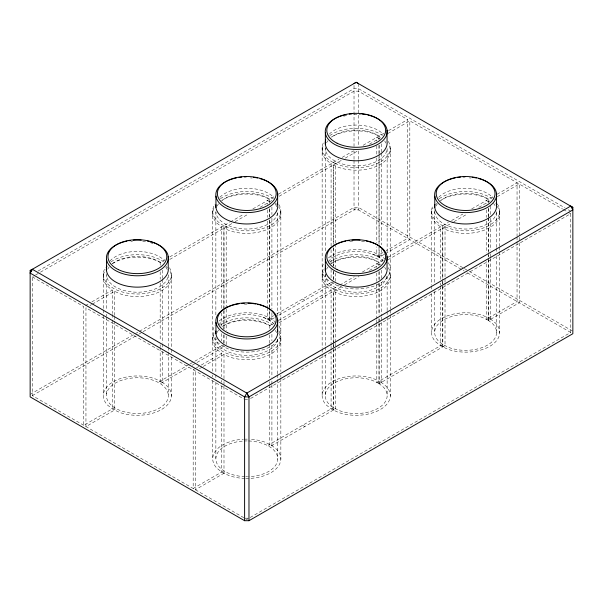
<?xml version="1.0" encoding="UTF-8"?>
<svg xmlns="http://www.w3.org/2000/svg" width="603" height="603" viewBox="0 0 603 603"><rect width="100%" height="100%" fill="white"/><g stroke="black" fill="none" stroke-linecap="round" stroke-linejoin="round"><path stroke-width="0.45" stroke-dasharray="3.02 2.26" d="M38.042 271.049L354.021 88.618L358.393 88.618L564.966 207.884M243.8 517.713L32.336 395.628L32.336 276.867L34.778 275.458M35.592 274.991L39.67 272.639M40.484 272.164L354.021 91.151L358.393 91.151L407.636 119.575L407.636 238.336L386.161 250.735M85.392 305.615L88.649 303.739M91.905 301.854L112.264 290.103L107.372 286.184A34.07 19.673 0 0 1 105.57 269.82M112.459 263.451A34.07 19.673 0 0 1 155.295 260.142L160.179 262.441L165.034 259.637M169.888 256.833L229.532 222.401M230.338 221.934L244.034 214.027M252.891 208.909L274.448 196.465M278.496 194.136L338.946 159.23M342.172 157.368L353.448 150.856M363.112 145.278L383.779 133.346M388.551 130.595L407.636 119.575M89.93 305.525L91.52 304.605M92.312 304.153L114.578 291.294L119.454 293.601A34.07 19.673 0 0 0 158.808 292.161A34.07 19.673 0 0 0 169.458 270.242M169.775 259.426L234.243 222.206M235.049 221.738L248.745 213.831M260.021 207.326L271.908 200.46M279.189 196.261L342.052 159.968M345.27 158.107L358.159 150.667M369.435 144.155L380.583 137.718M387.835 133.534L409.821 120.841L562.629 209.06M30.15 394.37L138.652 331.725M139.466 331.258L354.021 207.387L358.393 207.387L463.586 268.116M32.336 395.628L138.208 334.507M139.022 334.039L142.278 332.155M143.092 331.688L356.207 208.646L464.25 271.026M189.154 364.476L159.004 381.88L161.197 383.146L188.95 367.121M189.96 364.008L193.179 362.154M194.807 361.212L222.462 345.248L224.648 346.506L196.955 362.493M273.619 315.708L267.393 319.304L267.393 309.015M276.837 313.854L331.876 282.076L334.062 283.342L277.516 315.987M382.988 252.567L376.807 256.132L376.807 246.778M192.161 365.267L195.364 363.413M274.312 317.834L269.692 320.502L269.692 310.221M384.578 254.172L379.106 257.338L379.106 245.18M385.392 253.705L409.821 239.602L409.821 120.841M195.621 368.32L193.179 369.729L193.179 488.49L222.462 471.584L224.648 472.85L195.364 489.757L195.364 370.996M196.435 367.853L200.505 365.501M201.319 365.026L221.678 353.275L216.786 349.356A34.07 19.673 0 0 1 214.985 332.992M223.442 325.718A34.07 19.673 0 0 1 264.709 323.314L269.594 325.612L274.448 322.809M278.496 320.472L338.946 285.573M339.753 285.106L354.255 276.732M362.313 272.081L383.862 259.637M387.91 257.3L448.368 222.401M451.587 220.54L462.863 214.027M471.727 208.909L493.194 196.518M497.174 194.219L517.05 182.747L517.05 236.044M199.344 368.697L202.525 366.858M203.317 366.405L223.992 354.466L228.869 356.765A34.07 19.673 0 0 0 268.222 355.333A34.07 19.673 0 0 0 278.872 333.414M279.189 322.597L343.665 285.377M344.464 284.91L358.966 276.543M369.435 270.491L380.583 264.061M387.797 259.893L453.079 222.206M453.886 221.738L467.574 213.831M478.857 207.326L489.998 200.889M497.249 196.699L519.236 184.005L519.236 236.376M250.607 398.477L570.664 213.696L570.664 332.464L248.979 518.181M248.248 518.603L246.793 519.447L244.607 518.181M244.607 399.42L248.104 399.42M245.481 518.181L248.104 518.181M372.488 254.097L378.744 257.044L382.739 260.247M263.074 317.268L269.33 320.216L273.325 323.419M568.222 209.761L570.664 211.171M563.428 209.52L567.446 211.841M568.252 212.309L570.664 213.696M464.4 268.584L468.478 270.935M469.292 271.41L572.85 331.198M467.498 272.895L570.664 332.464M377.84 255.536L380.026 256.803M487.254 318.708L489.44 319.974M441.29 345.248L443.476 346.506M302.593 298.982L304.779 300.241M412.007 362.154L414.201 363.413M268.425 318.708L270.611 319.974M377.84 381.88L380.026 383.146M331.876 408.419L334.062 409.678M302.593 425.319L304.779 426.585M32.336 276.867L83.764 306.558L83.764 425.319L113.047 408.419L115.233 409.678L85.95 426.585L85.95 307.824L243.8 398.952M488.52 201.741L486.222 200.543L486.222 203.347M379.106 138.569L376.807 137.371L376.807 141.11M385.513 259.418L381.013 255.808L374.131 252.559A34.07 19.673 0 0 0 327.233 258.943M379.106 264.913L376.807 263.715L376.807 267.453M275.398 203.264L276.8 204.387M269.692 201.741L267.393 200.543L267.393 204.281M276.099 322.59L271.599 318.979L264.709 315.731A34.07 19.673 0 0 0 218.414 321.58M165.983 266.436L167.385 267.559M519.236 237.311L519.236 241.984M519.236 242.919L519.236 302.774L488.52 320.502L488.52 257.85M517.05 236.987L517.05 240.725M517.05 241.66L517.05 301.508L486.222 319.304L486.222 261.325M499.676 211.766L499.676 246.092M499.676 247.026L499.676 250.765M499.676 251.7L499.676 333.06M496.555 212.655L496.555 247.441M496.555 248.383L496.555 252.144M496.555 255.906L496.555 332.999M490.736 206.075L490.736 214.487M490.736 218.233L490.736 250.026M490.736 253.765L490.736 257.504M490.736 258.438L490.736 319.228M488.52 208.291L488.52 216.703M488.52 217.638L488.52 251.308M488.52 255.046L488.52 256.916M488.422 203.015L488.422 199.269L483.546 196.97A34.07 19.673 0 0 0 440.71 200.286M488.422 208.623L488.422 217.042M488.422 217.977L488.422 252.574M488.422 253.509L488.422 318.03M486.222 209.889L486.222 217.374M486.222 221.113L486.222 252.906M445.022 282.031L445.022 226.856L442.723 225.658L442.723 279.89M445.022 282.965L445.022 345.617L379.106 383.674L379.106 322.891M442.821 277.689L442.821 228.122L447.705 230.429A34.07 19.673 0 0 0 487.548 228.756A34.07 19.673 0 0 0 497.249 206.384M442.821 281.428L442.821 285.166M442.821 286.101L442.821 346.891M442.723 280.825L442.723 285.505M442.723 286.44L442.723 344.419L376.807 382.475L376.807 324.497M440.507 279.302L440.507 226.932L435.615 223.012A34.07 19.673 0 0 1 432.999 208.035M440.507 283.041L440.507 284.91M440.507 285.845L440.507 345.7M434.688 210.628L434.688 283.026M434.688 291.49L434.688 331.921M431.567 210.575L431.567 285.106M431.567 286.041L431.567 289.787M431.567 293.525L431.567 331.861M390.262 148.594L390.262 269.888M390.262 274.938L390.262 309.256M390.262 310.198L390.262 313.937M390.262 314.872L390.262 396.224M387.141 251.971L387.141 148.542A30.949 17.864 0 0 1 355.943 165.87A30.949 17.864 0 0 1 325.266 148.232M387.141 310.613L387.141 274.885A30.949 17.864 0 0 1 355.943 292.206A30.949 17.864 0 0 1 325.266 274.576M387.141 311.555L387.141 316.251M387.141 317.193L387.141 396.171M381.322 143.838L381.322 152.257M381.322 153.192L381.322 244.833M381.322 249.506L381.322 256.056M381.322 270.182L381.322 278.594M381.322 282.332L381.322 316.002M381.322 316.937L381.322 321.61M381.322 322.545L381.322 382.392M379.106 145.119L379.106 153.531M379.106 154.466L379.106 244.245M379.106 271.456L379.106 279.875M379.106 283.614L379.106 315.407M379.106 319.153L379.106 321.957M379.008 139.843L379.008 136.105L374.131 133.798A34.07 19.673 0 0 0 331.296 137.115M379.008 145.451L379.008 155.74M379.008 156.674L379.008 246.446M379.008 247.381L379.008 254.865M379.008 265.245L379.008 262.441L374.131 260.142A34.07 19.673 0 0 0 330.542 263.933M379.008 271.795L379.008 279.272M379.008 283.018L379.008 314.811M379.008 318.55L379.008 322.288M379.008 323.223L379.008 381.202M376.807 145.79L376.807 154.202M376.807 157.941L376.807 243.039M376.807 273.061L376.807 283.35M376.807 284.284L376.807 318.881M376.807 319.816L376.807 323.562M358.393 83.568L358.393 146.416M358.393 150.999L358.393 159.546M358.393 160.345L358.393 209.912L354.021 209.912L354.021 160.345M354.021 85.445L354.021 146.416M354.021 150.999L354.021 159.546M335.607 243.175L335.607 163.684L333.308 162.486L333.308 243.838M335.607 244.109L335.607 267.483M335.607 273.099L335.607 281.511M335.607 342.391L335.607 290.028L333.308 288.822L333.308 343.062M335.607 343.326L335.607 347.072M335.607 348.006L335.607 408.789L270.611 446.31L268.425 445.052L333.308 407.59L333.308 349.612M333.406 244.441L333.406 164.958L338.291 167.257A34.07 19.673 0 0 0 377.636 165.817A34.07 19.673 0 0 0 388.287 143.906M333.406 248.18L333.406 265.953M333.406 271.561L333.406 281.85M333.406 343.665L333.406 291.294L338.291 293.601A34.07 19.673 0 0 0 377.636 292.161A34.07 19.673 0 0 0 388.287 270.242M333.406 344.599L333.406 348.338M333.406 349.273L333.406 410.055M333.308 247.584L333.308 266.285M333.308 270.958L333.308 279.377M333.308 343.996L333.308 348.677M331.092 246.054L331.092 163.767L326.2 159.84A34.07 19.673 0 0 1 323.585 144.863M331.092 249.8L331.092 263.82M331.092 269.435L331.092 277.847M331.092 345.278L331.092 290.103L326.2 286.184A34.07 19.673 0 0 1 323.585 271.207M331.092 346.212L331.092 349.951M331.092 350.886L331.092 408.864M325.273 147.464L325.273 252.763M325.273 273.8L325.273 346.197M325.273 347.14L325.273 350.901M325.273 354.662L325.273 395.093M322.153 147.403L322.153 268.697M322.153 273.747L322.153 348.278M322.153 349.212L322.153 353.886M322.153 354.828L322.153 395.033M280.847 211.766L280.847 333.06M280.847 338.11L280.847 371.493M280.847 375.232L280.847 377.109M280.847 378.043L280.847 459.396M277.727 316.078L277.727 211.713A30.949 17.864 0 0 1 247.2 229.034A30.949 17.864 0 0 1 215.897 212.188M277.727 373.785L277.727 338.057A30.949 17.864 0 0 1 247.2 355.378A30.949 17.864 0 0 1 215.897 338.524M277.727 374.719L277.727 378.48M277.727 379.423L277.727 459.343M271.908 207.01L271.908 214.487M271.908 218.233L271.908 308.94M271.908 312.678L271.908 319.228M271.908 334.288L271.908 340.831M271.908 345.504L271.908 377.297M271.908 381.043L271.908 383.847M271.908 384.782L271.908 445.564M269.692 209.226L269.692 216.703M269.692 220.442L269.692 309.286M269.594 203.015L269.594 199.269L264.709 196.97A34.07 19.673 0 0 0 221.874 200.286M269.594 208.623L269.594 218.912M269.594 219.846L269.594 309.618M269.594 310.553L269.594 318.03M269.594 325.612L269.594 328.416M269.594 334.966L269.594 343.378M269.594 344.313L269.594 377.983M269.594 381.722L269.594 383.591M269.594 384.526L269.594 444.373M267.393 209.889L267.393 217.374M267.393 221.113L267.393 308.08M226.193 308.216L226.193 226.856L223.894 225.658L223.894 309.814M226.193 309.151L226.193 330.655M226.193 336.27L226.193 345.617M223.992 309.482L223.992 228.122L228.869 230.429A34.07 19.673 0 0 0 268.222 228.989A34.07 19.673 0 0 0 278.872 207.07M223.992 310.417L223.992 329.117M223.992 334.733L223.992 345.022M223.992 354.466L223.992 380.651M223.992 381.586L223.992 385.325M223.992 386.259L223.992 473.227M223.894 310.749L223.894 329.457M223.894 335.064L223.894 344.419M221.678 308.291L221.678 226.932L216.786 223.012A34.07 19.673 0 0 1 214.985 206.648M221.678 312.965L221.678 326.057M221.678 333.542L221.678 341.019M221.678 353.275L221.678 376.656M221.678 380.395L221.678 382.264M221.678 386.003L221.678 472.036M215.859 211.57L215.859 315.934M215.859 336.971L215.859 373.641M215.859 374.584L215.859 378.345M215.859 382.098L215.859 458.257M212.738 210.575L212.738 331.861M212.738 336.919L212.738 371.237M212.738 374.976L212.738 376.852M212.738 380.591L212.738 458.205M171.433 274.938L171.433 348.534M171.433 349.469L171.433 353.207M171.433 356.953L171.433 396.224M168.312 346.341L168.312 274.885A30.949 17.864 0 0 1 137.786 292.206A30.949 17.864 0 0 1 106.482 275.352M168.312 347.283L168.312 351.044M168.312 351.979L168.312 396.171A30.949 17.864 0 0 1 121.097 410.824A30.949 17.864 0 0 1 122.726 379.898A30.949 17.864 0 0 1 168.312 396.171M162.493 270.182L162.493 278.594M162.493 279.528L162.493 343.122M162.493 344.057L162.493 347.795M162.493 351.534L162.493 382.392M160.179 262.441L160.179 265.245M160.179 271.795L160.179 279.272M160.179 283.018L160.179 340.996M160.179 344.735L160.179 346.604M160.179 347.539L160.179 381.202M114.578 291.294L114.578 315.61M114.578 316.545L114.578 320.283M114.578 321.218L114.578 410.055M112.264 290.103L112.264 313.485M112.264 314.419L112.264 319.093M112.264 320.027L112.264 408.864M106.445 273.8L106.445 310.47M106.445 314.231L106.445 316.108M106.445 317.05L106.445 395.093M103.324 273.747L103.324 309M103.324 309.934L103.324 314.615M103.324 315.55L103.324 395.033M130.821 241.373A29.396 16.974 0 0 1 132.509 241.177M142.715 241.223A29.396 16.974 0 0 1 145.519 241.607M150.019 242.594A29.396 16.974 0 0 1 153.373 243.672M109.95 261.001A30.949 17.864 0 0 1 136.843 251.413A30.949 17.864 0 0 1 164.295 260.466M169.458 267.717A34.07 19.673 0 0 1 136.987 294.008A34.07 19.673 0 0 1 105.57 267.295M110.99 261.898A34.07 19.673 0 0 1 163.654 261.823M107.741 269.194A30.949 17.864 0 0 1 109.158 267.008M112.339 263.835A30.949 17.864 0 0 1 162.147 263.632M165.802 267.28A30.949 17.864 0 0 1 167.159 269.496M217.155 206.03A30.949 17.864 0 0 1 218.572 203.837M221.761 200.671A30.949 17.864 0 0 1 271.561 200.46M275.224 204.108A30.949 17.864 0 0 1 276.913 207.07M218.851 324.768A30.949 17.864 0 0 1 245.685 314.593A30.949 17.864 0 0 1 273.717 323.63M250.449 177.908A29.396 16.974 0 0 1 252.129 178.058M278.872 204.545A34.07 19.673 0 0 1 246.401 230.843A34.07 19.673 0 0 1 214.985 204.123M220.404 198.734A34.07 19.673 0 0 1 273.77 199.156M219.922 197.241A30.949 17.864 0 0 1 246.838 188.242A30.949 17.864 0 0 1 273.717 197.294M278.872 325.831A34.07 19.673 0 0 1 268.222 347.75A34.07 19.673 0 0 1 228.869 349.19L221.987 345.941L216.786 341.773A34.07 19.673 0 0 1 214.985 325.409M326.57 142.858A30.949 17.864 0 0 1 327.987 140.665M331.876 136.964A30.949 17.864 0 0 1 380.975 137.288M384.639 140.944A30.949 17.864 0 0 1 385.995 143.152M217.155 332.366A30.949 17.864 0 0 1 218.572 330.18M222.462 326.472A30.949 17.864 0 0 1 272.239 327.346M275.224 330.452A30.949 17.864 0 0 1 276.581 332.66M496.555 211.713A30.949 17.864 0 0 1 465.358 229.042A30.949 17.864 0 0 1 434.68 211.404M435.984 206.03A30.949 17.864 0 0 1 437.401 203.837M440.589 200.671A30.949 17.864 0 0 1 490.39 200.46M493.488 203.399A30.949 17.864 0 0 1 495.01 205.578M326.57 269.194A30.949 17.864 0 0 1 327.987 267.008M331.175 263.835A30.949 17.864 0 0 1 380.975 263.632M384.639 267.28A30.949 17.864 0 0 1 385.995 269.496M435.396 204.628A34.07 19.673 0 0 1 436.647 203.354M388.287 141.373A34.07 19.673 0 0 1 357.082 167.664A34.07 19.673 0 0 1 323.585 142.338M329.818 135.562A34.07 19.673 0 0 1 382.483 135.479M388.287 262.667A34.07 19.673 0 0 1 377.636 284.578A34.07 19.673 0 0 1 338.291 286.018L331.401 282.769L326.2 278.601A34.07 19.673 0 0 1 323.585 263.624M328.266 261.596A30.949 17.864 0 0 1 355.099 251.421A30.949 17.864 0 0 1 383.131 260.466M343.71 116.213A29.396 16.974 0 0 1 347.991 115.279M353.878 114.653A29.396 16.974 0 0 1 360.707 114.804M329.336 134.077A30.949 17.864 0 0 1 356.252 125.07A30.949 17.864 0 0 1 383.131 134.122M248.624 440.966A30.949 17.864 0 0 1 277.742 458.823A30.949 17.864 0 0 1 248.549 476.641M247.645 476.664A30.949 17.864 0 0 1 245.858 476.664M244.961 476.634A30.949 17.864 0 0 1 215.859 459.305A30.949 17.864 0 0 1 243.235 441.049M244.132 440.997A30.949 17.864 0 0 1 247.727 440.944M278.872 330.889A34.07 19.673 0 0 1 246.401 357.18A34.07 19.673 0 0 1 214.985 330.459M220.404 325.07A34.07 19.673 0 0 1 273.069 324.994M497.249 203.852A34.07 19.673 0 0 1 467.137 230.821A34.07 19.673 0 0 1 432.999 205.51M439.233 198.734A34.07 19.673 0 0 1 491.897 198.651M469.277 177.908A29.396 16.974 0 0 1 470.958 178.058M388.287 267.717A34.07 19.673 0 0 1 357.082 294.008A34.07 19.673 0 0 1 323.585 268.682M329.818 261.898A34.07 19.673 0 0 1 382.483 261.823M438.75 197.241A30.949 17.864 0 0 1 467.702 188.279A30.949 17.864 0 0 1 494.309 199.405M244.464 304.168A29.396 16.974 0 0 1 247.019 304.116M349.657 241.373A29.396 16.974 0 0 1 353.034 241.042M361.544 241.223A29.396 16.974 0 0 1 365.275 241.773M245.76 478.465A34.07 19.673 0 0 0 276.8 449.484L271.599 445.323L264.709 442.074A34.07 19.673 0 0 0 250.486 439.248M244.878 478.443A34.07 19.673 0 0 1 228.869 475.533L221.987 472.285L216.786 468.116A34.07 19.673 0 0 1 243.371 439.233M244.268 439.188A34.07 19.673 0 0 1 247.825 439.142M490.435 318.979L483.546 315.731A34.07 19.673 0 0 0 442.27 318.135A34.07 19.673 0 0 0 435.615 341.773L440.816 345.941L447.705 349.19A34.07 19.673 0 0 0 488.973 346.785A34.07 19.673 0 0 0 495.628 323.148L490.435 318.979M488.159 320.216L481.903 317.268A30.949 17.864 0 0 0 444.411 319.447A30.949 17.864 0 0 0 438.366 340.921L443.084 344.705L449.348 347.66A30.949 17.864 0 0 0 486.832 345.474A30.949 17.864 0 0 0 492.877 323.999L488.159 320.216M381.013 382.151L374.131 378.903A34.07 19.673 0 0 0 332.856 381.307A34.07 19.673 0 0 0 326.2 404.945L331.401 409.113L338.291 412.362A34.07 19.673 0 0 0 379.558 409.957A34.07 19.673 0 0 0 386.214 386.319L381.013 382.151M378.744 383.387L372.488 380.433A30.949 17.864 0 0 0 334.997 382.619A30.949 17.864 0 0 0 328.952 404.093L333.67 407.877L339.926 410.824A30.949 17.864 0 0 0 377.418 408.646A30.949 17.864 0 0 0 383.463 387.171L378.744 383.387M162.184 382.151L155.295 378.903A34.07 19.673 0 0 0 114.027 381.307A34.07 19.673 0 0 0 107.372 404.945L112.565 409.113L119.454 412.362A34.07 19.673 0 0 0 160.73 409.957A34.07 19.673 0 0 0 167.385 386.319L162.184 382.151"/><path stroke-width="0.9" d="M30.15 273.076L32.336 269.277L246.793 393.103L248.979 396.895L248.979 520.706L244.607 520.706L30.15 396.895L30.15 270.551L32.336 269.277L30.15 273.076L244.607 396.895L248.979 396.895L572.85 209.912L570.672 206.113L246.793 393.103L244.607 396.895L244.607 520.706M354.021 83.568L356.207 82.294L572.85 207.379L572.85 333.723L248.979 520.706M30.15 270.551L356.207 82.294L358.393 83.568M570.672 206.113L572.85 207.379M246.793 393.088L248.979 396.895M496.473 193.329L496.473 204.688M434.771 196.163L434.771 207.522M387.058 130.165L387.058 141.524A30.949 17.864 0 0 1 354.609 160.775A30.949 17.864 0 0 1 325.778 139.692M387.058 256.501L387.058 267.86A30.949 17.864 0 0 1 354.609 287.118A30.949 17.864 0 0 1 325.778 266.029M325.356 132.992L325.356 144.351M325.356 259.335L325.356 270.687M277.644 193.329L277.644 204.688M277.644 319.673L277.644 331.032M215.942 196.163L215.942 207.522M215.942 322.499L215.942 333.858M168.229 256.501L168.229 267.86A30.949 17.864 0 0 1 135.781 287.118A30.949 17.864 0 0 1 106.942 266.029M106.527 259.335L106.527 270.687M150.682 241.788A30.949 17.864 0 0 1 160.926 269.511A30.949 17.864 0 0 1 111.887 268.049A30.949 17.864 0 0 1 127.029 241.079M128.733 240.763A30.949 17.864 0 0 1 130.482 240.499M133.15 240.22A30.949 17.864 0 0 1 141.223 240.19M147.351 241.004A30.949 17.864 0 0 1 149.039 241.366M260.097 178.616A30.949 17.864 0 0 1 270.34 206.339A30.949 17.864 0 0 1 221.301 204.877A30.949 17.864 0 0 1 236.444 177.908M239.014 177.455A30.949 17.864 0 0 1 241.667 177.124M244.343 176.935A30.949 17.864 0 0 1 246.13 176.883M253.29 177.274A30.949 17.864 0 0 1 257.617 178.006M277.312 203.151A30.949 17.864 0 0 1 248.157 223.954A30.949 17.864 0 0 1 215.942 204.711M370.415 115.701A30.949 17.864 0 0 1 379.317 143.461A30.949 17.864 0 0 1 330.527 141.547A30.949 17.864 0 0 1 345.858 114.736M349.31 114.155A30.949 17.864 0 0 1 351.979 113.877M361.823 114.005A30.949 17.864 0 0 1 366.179 114.66M367.875 115.03A30.949 17.864 0 0 1 369.511 115.444M260.097 304.952A30.949 17.864 0 0 1 269.745 333.075A30.949 17.864 0 0 1 220.329 330.346A30.949 17.864 0 0 1 239.014 303.791M241.667 303.467A30.949 17.864 0 0 1 244.343 303.279M247.939 303.234A30.949 17.864 0 0 1 255.906 304.01M257.617 304.349A30.949 17.864 0 0 1 259.282 304.741M277.312 329.487A30.949 17.864 0 0 1 248.157 350.298A30.949 17.864 0 0 1 215.942 331.055M496.141 203.151A30.949 17.864 0 0 1 466.986 223.954A30.949 17.864 0 0 1 434.771 204.711M478.925 178.616A30.949 17.864 0 0 1 489.169 206.339A30.949 17.864 0 0 1 440.13 204.877A30.949 17.864 0 0 1 455.273 177.908M457.85 177.455A30.949 17.864 0 0 1 460.504 177.124M463.172 176.935A30.949 17.864 0 0 1 464.966 176.883M472.119 177.274A30.949 17.864 0 0 1 476.445 178.006M366.179 241.004A30.949 17.864 0 0 1 381.239 268.425A30.949 17.864 0 0 1 331.416 268.614A30.949 17.864 0 0 1 345.858 241.079M347.562 240.763A30.949 17.864 0 0 1 349.31 240.499M351.979 240.22A30.949 17.864 0 0 1 360.059 240.19M118.301 269.571A29.396 16.974 0 0 0 166.285 259.735A29.396 16.974 0 0 0 127.542 240.657A29.396 16.974 0 0 0 118.301 269.571M227.715 206.399A29.396 16.974 0 0 0 275.707 196.563A29.396 16.974 0 0 0 236.956 177.486A29.396 16.974 0 0 0 227.715 206.399M337.13 143.228A29.396 16.974 0 0 0 385.121 133.399A29.396 16.974 0 0 0 346.371 114.314A29.396 16.974 0 0 0 337.13 143.228M227.715 332.743A29.396 16.974 0 0 0 275.707 322.906A29.396 16.974 0 0 0 236.956 303.829A29.396 16.974 0 0 0 227.715 332.743M446.544 206.399A29.396 16.974 0 0 0 494.535 196.563A29.396 16.974 0 0 0 455.793 177.486A29.396 16.974 0 0 0 446.544 206.399M337.13 269.571A29.396 16.974 0 0 0 385.121 259.735A29.396 16.974 0 0 0 346.371 240.657A29.396 16.974 0 0 0 337.13 269.571"/></g></svg>
